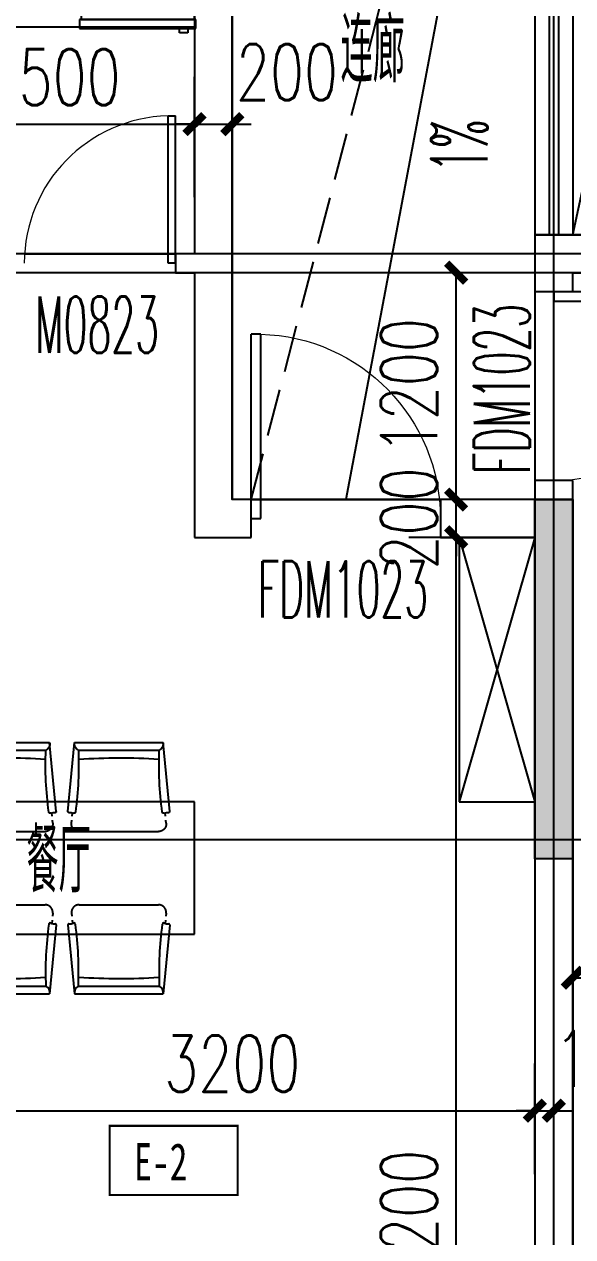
# Model space of a CAD drawing. Extents: x -129588 to 17450, y 1144 to 109436.
# Drawn here: x -40114 to -37214, y 19398 to 25813 of the extents above; entities that cross this region are included whole.
import ezdxf

# ---------------------------------------------------------------- set-up
doc = ezdxf.new("R2010")
doc.units = 0
doc.header["$LTSCALE"] = 1000
doc.header["$MEASUREMENT"] = 0
doc.linetypes.add('DASH', pattern=[0.35, 0.25, -0.1])
for name, color, linetype, plot in [('A-area(算全面积)', 21, 'Continuous', False), ('A-area(算半面积)', 23, 'Continuous', False), ('A-FUR', 8, 'Continuous', False)]:
    doc.layers.add(name, color=color, linetype=linetype, plot=plot)
for name, color, linetype in [('A-Lvtry', 5, 'Continuous'), ('A-洞口', 105, 'Continuous'), ('A-疏散距离', 105, 'DASH'), ('A-第三道尺寸线', 105, 'Continuous'), ('AE-FLOR', 151, 'Continuous'), ('DIM_SYMB', 3, 'Continuous'), ('DOTE', 16, 'Continuous'), ('PUB_HATCH', 8, 'Continuous'), ('PUB_TEXT', 7, 'Continuous'), ('WALL', 2, 'Continuous'), ('WINDOW', 4, 'Continuous'), ('WINDOW_TEXT', 7, 'Continuous'), ('ys', 154, 'Continuous'), ('剪力墙', 6, 'Continuous'), ('户型标示', 7, 'Continuous'), ('栏杆', 142, 'Continuous')]:
    doc.layers.add(name, color=color, linetype=linetype)
doc.styles.add('_TCH_DIM', font='SIMPLEX.shx', dxfattribs={"width": 0.7, "bigfont": 'GBCBIG.shx'})
doc.styles.add('_TCH_DIM_T3', font='SIMPLEX.shx', dxfattribs={"width": 0.705882, "bigfont": 'GBCBIG.shx'})
doc.styles.add('_TCH_WINDOW', font='SIMPLEX.shx', dxfattribs={"width": 0.7, "height": 3.5, "bigfont": 'GBCBIG.shx'})
doc.styles.get("Standard").update_dxf_attribs({"font": 'gbenor.shx', "width": 0.7, "bigfont": 'gbcbig.shx'})
doc.styles.add('黑体', font='simhei.ttf', dxfattribs={"width": 0.7})
doc.dimstyles.new('_TCH_ARCH&&100', dxfattribs={"dimtxt": 297.5, "dimasz": 100, "dimexe": 250, "dimexo": 300, "dimgap": 100, "dimtad": 1, "dimdec": 0, "dimzin": 0, "dimdsep": 46, "dimtxsty": '_TCH_DIM_T3', "dimblk": 'ARCHTICK', "dimcen": 0.09, "dimclrt": 7, "dimazin": 2, "dimtfac": 1, "dimtdec": 0, "dimtix": 1, "dimtmove": 2, "dimatfit": 3, "dimfxl": 0, "dimtolj": 1, "dimtzin": 0, "dimarcsym": 0})

# ---------------------------------------------------------------- blocks, each defined once
blk = doc.blocks.new('jgjlq030328')
at = {"layer": 'PUB_HATCH'}
blk.add_hatch(color=256, dxfattribs=at).paths.add_polyline_path([(-283535, 13711.9), (-283735, 13711.9), (-283735, 15611.9), (-283535, 15611.9), (-283535, 13911.9)])
at = {"layer": '剪力墙'}
blk.add_lwpolyline([(-283535, 13711.9), (-283735, 13711.9), (-283735, 15611.9), (-283535, 15611.9), (-283535, 13911.9)], close=True, dxfattribs=at)
blk.add_lwpolyline([(-283535, 13911.9), (-283535, 13911.9)], dxfattribs=at)
blk = doc.blocks.new('zhouxianssceng0329')
at = {"layer": 'DOTE'}
for p, q in [((-37313.7, 132089.9), (-37313.7, 156469.4)), ((-3313.7, 143398.2), (-44988.6, 143398.2)), ((5501.3, 143298.2), (-44988.6, 143298.2)), ((5501.3, 140298.2), (-44988.6, 140298.2))]:
    blk.add_line(p, q, dxfattribs=at)
blk = doc.blocks.new('chair4')
at = {"ltscale": 20}
for p, q in [((-364.8, 269), (0, 234.3)), ((-388.8, 247), (-371.7, 245.5)), ((-40, 213.8), (-40, -213.8)), ((0, 234.3), (0, -234.3)), ((-388.8, -247), (-371.7, -245.5)), ((-364.8, -269), (0, -234.3))]:
    blk.add_line(p, q, dxfattribs=at)
at = {"linetype": 'DASH', "ltscale": 200}
for p, q in [((-470, 210.5), (-470, -210.5)), ((-426.4, 250.4), (-410.4, 248.9)), ((-426.4, -250.4), (-410.4, -248.9))]:
    blk.add_line(p, q, dxfattribs=at)
at = {"ltscale": 20, "extrusion": (0, 0, -1)}
for centre, major_axis, ratio, start_param, end_param in [((-440.3, 264.1), (50.3, 50.3), 1, 0.774487, 1.131895), ((-365.2, 265), (2.83, 2.83), 1, 3.91608, 5.586837), ((-365.9, 237.3), (5.66, -5.66), 1, 0.914477, 2.702691), ((-124.5, 1886.5), (-1792.2, 85), 0.932857, 4.621064, 4.803714), ((-2032.8, -2.5), (-3, 2384.1), 0.819086, 1.481782, 1.659811), ((-6.5, 197.7), (26.3, 26.3), 1, 4.375488, 5.671939), ((-365.9, -237.3), (5.66, 5.66), 1, 3.580494, 5.368708), ((-440.3, -264.1), (50.3, -50.3), 1, -1.131895, -0.774487), ((-124.5, -1886.5), (1792.2, 85), 0.932857, 4.621064, 4.803714), ((-6.5, -197.7), (26.3, 26.3), 1, 2.182042, 3.478494), ((-365.2, -265), (2.83, -2.83), 1, 0.696349, 2.367105)]:
    blk.add_ellipse(centre, major_axis=major_axis, ratio=ratio, start_param=start_param, end_param=end_param, dxfattribs=at)
at = {"linetype": 'DASH', "ltscale": 200, "extrusion": (0, 0, -1)}
for centre, start_param, end_param in [((-430, 210.5), 3.926991, 5.586837), ((-430, -210.5), 2.267145, 3.926991)]:
    blk.add_ellipse(centre, major_axis=(28.3, 28.3), ratio=1, start_param=start_param, end_param=end_param, dxfattribs=at)
blk = doc.blocks.new('canzhuo01')
for p, q in [((38356.8, 175032.9), (36956.8, 175032.9)), ((38356.8, 174332.9), (38356.8, 175032.9)), ((36956.8, 174332.9), (38356.8, 174332.9))]:
    blk.add_line(p, q)
at = {"extrusion": (0, 0, -1), "xscale": -1, "zscale": -1, "rotation": 270}
for p in [(-37356.8, 175346.8), (-37956.8, 175346.8)]:
    blk.add_blockref('chair4', p, dxfattribs=at)
at = {"xscale": -1, "rotation": 90}
for p in [(37356.8, 174018.9), (37956.8, 174018.9)]:
    blk.add_blockref('chair4', p, dxfattribs=at)
blk = doc.blocks.new('BX1')
at = {"layer": 'A-Lvtry'}
for p, q in [((-560, 8), (-607.7, 8)), ((-607.7, 8), (-607.7, -608)), ((-560, -608), (-560, 8)), ((0, 0), (-560, 0)), ((0, -600), (0, 0)), ((-560, 0), (-560, -600)), ((-24, -24), (-536, -24)), ((-536, -24), (-536, -576)), ((-24, -576), (-24, -24)), ((-631.1, -564.3), (-631.1, -520)), ((-631.1, -520), (-607.7, -520)), ((-607.7, -564.3), (-631.1, -564.3)), ((-607.7, -520), (-607.7, -564.3)), ((-536, -576), (-24, -576)), ((-607.7, -608), (-560, -608)), ((-560, -600), (0, -600))]:
    blk.add_line(p, q, dxfattribs=at)
blk = doc.blocks.new('$DorLib2D$00000001')
for p, q in [((0.45, 0.975), (0.5, 0.975)), ((0.45, 0), (0.45, 0.975)), ((0.5, 0), (0.5, 0.975)), ((0.5, 0), (0.45, 0))]:
    blk.add_line(p, q)
at = {"lineweight": 13}
blk.add_arc((0.475, 0), 0.975, 91.46928, 180, dxfattribs=at)
blk = doc.blocks.new('_ArchTick')
at = {"color": 0, "linetype": 'ByBlock', "const_width": 0.4}
blk.add_lwpolyline([(-0.5, -0.5), (0.5, 0.5)], dxfattribs=at)
blk = doc.blocks.new('*D1004')
at = {"layer": 'A-第三道尺寸线', "color": 0, "lineweight": -2, "transparency": 16777216}
for p, q in [((-4670.7, 164566.5), (-4670.7, 165151.6)), ((-1470.7, 164566.5), (-1470.7, 165151.6)), ((-4670.7, 164901.6), (-1470.7, 164901.6))]:
    blk.add_line(p, q, dxfattribs=at)
at = {"layer": 'Defpoints', "color": 0, "transparency": 16777216}
for p in [(-1470.7, 164901.6), (-4670.7, 164266.5), (-1470.7, 164266.5)]:
    blk.add_point(p, dxfattribs=at)
at = {"layer": 'A-第三道尺寸线', "color": 0, "lineweight": -2, "transparency": 16777216, "xscale": 100, "yscale": 100, "zscale": 100, "rotation": 180}
blk.add_blockref('_ArchTick', (-4670.7, 164901.6), dxfattribs=at)
at = {"layer": 'A-第三道尺寸线', "color": 0, "lineweight": -2, "transparency": 16777216, "xscale": 100, "yscale": 100, "zscale": 100}
blk.add_blockref('_ArchTick', (-1470.7, 164901.6), dxfattribs=at)
at = {"layer": 'A-第三道尺寸线', "color": 7, "transparency": 16777216, "insert": (-3070.7, 165150.4), "char_height": 297.5, "attachment_point": 5, "style": '_TCH_DIM_T3'}
blk.add_mtext('\\A1;3200', dxfattribs=at)
blk = doc.blocks.new('*D1005')
at = {"layer": 'A-第三道尺寸线', "color": 0, "lineweight": -2, "transparency": 16777216}
for p, q in [((-1470.7, 164566.5), (-1470.7, 165151.6)), ((-1370.7, 164566.5), (-1370.7, 165151.6)), ((-1470.7, 164901.6), (-1570.7, 164901.6)), ((-1470.7, 164901.6), (-1370.7, 164901.6)), ((-1370.7, 164901.6), (-1270.7, 164901.6))]:
    blk.add_line(p, q, dxfattribs=at)
at = {"layer": 'Defpoints', "color": 0, "transparency": 16777216}
for p in [(-1370.7, 164901.6), (-1470.7, 164266.5), (-1370.7, 164266.5)]:
    blk.add_point(p, dxfattribs=at)
at = {"layer": 'A-第三道尺寸线', "color": 0, "lineweight": -2, "transparency": 16777216, "xscale": 100, "yscale": 100, "zscale": 100}
blk.add_blockref('_ArchTick', (-1470.7, 164901.6), dxfattribs=at)
at = {"layer": 'A-第三道尺寸线', "color": 0, "lineweight": -2, "transparency": 16777216, "xscale": 100, "yscale": 100, "zscale": 100, "rotation": 180}
blk.add_blockref('_ArchTick', (-1370.7, 164901.6), dxfattribs=at)
at = {"layer": 'A-第三道尺寸线', "color": 7, "transparency": 16777216, "insert": (-1095.7, 165176.6), "char_height": 297.5, "attachment_point": 5, "style": '_TCH_DIM_T3'}
blk.add_mtext('\\A1;100', dxfattribs=at)
blk = doc.blocks.new('*D1019')
at = {"layer": 'A-第三道尺寸线', "color": 0, "lineweight": -2, "transparency": 16777216}
for p, q in [((-1612.2, 169334.8), (-2137.5, 169334.8)), ((-1887.5, 168134.8), (-1887.5, 169334.8)), ((-1612.2, 168134.8), (-2137.5, 168134.8))]:
    blk.add_line(p, q, dxfattribs=at)
at = {"layer": 'Defpoints', "color": 0, "transparency": 16777216}
for p in [(-1887.5, 169334.8), (-1312.2, 169334.8), (-1312.2, 168134.8)]:
    blk.add_point(p, dxfattribs=at)
at = {"layer": 'A-第三道尺寸线', "color": 0, "lineweight": -2, "transparency": 16777216, "xscale": 100, "yscale": 100, "zscale": 100}
for p, rotation in [((-1887.5, 169334.8), 90), ((-1887.5, 168134.8), 270)]:
    blk.add_blockref('_ArchTick', p, dxfattribs=dict(at, rotation=rotation))
at = {"layer": 'A-第三道尺寸线', "color": 7, "transparency": 16777216, "insert": (-2136.2, 168734.8), "char_height": 297.5, "attachment_point": 5, "rotation": 90, "style": '_TCH_DIM_T3'}
blk.add_mtext('\\A1;1200', dxfattribs=at)
blk = doc.blocks.new('*D1020')
at = {"layer": 'A-第三道尺寸线', "color": 0, "lineweight": -2, "transparency": 16777216}
for p, q in [((-1887.5, 168134.8), (-1887.5, 168234.8)), ((-1612.2, 168134.8), (-2137.5, 168134.8)), ((-1887.5, 167934.8), (-1887.5, 168134.8)), ((-1612.2, 167934.8), (-2137.5, 167934.8)), ((-1887.5, 167934.8), (-1887.5, 167834.8))]:
    blk.add_line(p, q, dxfattribs=at)
at = {"layer": 'Defpoints', "color": 0, "transparency": 16777216}
for p in [(-1887.5, 168134.8), (-1312.2, 168134.8), (-1312.2, 167934.8)]:
    blk.add_point(p, dxfattribs=at)
at = {"layer": 'A-第三道尺寸线', "color": 0, "lineweight": -2, "transparency": 16777216, "xscale": 100, "yscale": 100, "zscale": 100}
for p, rotation in [((-1887.5, 168134.8), 270), ((-1887.5, 167934.8), 90)]:
    blk.add_blockref('_ArchTick', p, dxfattribs=dict(at, rotation=rotation))
at = {"layer": 'A-第三道尺寸线', "color": 7, "transparency": 16777216, "insert": (-2136.2, 168034.8), "char_height": 297.5, "attachment_point": 5, "rotation": 90, "style": '_TCH_DIM_T3'}
blk.add_mtext('\\A1;200', dxfattribs=at)
blk = doc.blocks.new('*D1021')
at = {"layer": 'A-第三道尺寸线', "color": 0, "lineweight": -2, "transparency": 16777216}
for p, q in [((-1612.2, 167934.8), (-2137.5, 167934.8)), ((-1887.5, 160734.8), (-1887.5, 167934.8)), ((-1612.2, 160734.8), (-2137.5, 160734.8))]:
    blk.add_line(p, q, dxfattribs=at)
at = {"layer": 'Defpoints', "color": 0, "transparency": 16777216}
for p in [(-1887.5, 167934.8), (-1312.2, 167934.8), (-1312.2, 160734.8)]:
    blk.add_point(p, dxfattribs=at)
at = {"layer": 'A-第三道尺寸线', "color": 0, "lineweight": -2, "transparency": 16777216, "xscale": 100, "yscale": 100, "zscale": 100}
for p, rotation in [((-1887.5, 167934.8), 90), ((-1887.5, 160734.8), 270)]:
    blk.add_blockref('_ArchTick', p, dxfattribs=dict(at, rotation=rotation))
at = {"layer": 'A-第三道尺寸线', "color": 7, "transparency": 16777216, "insert": (-2136.2, 164334.8), "char_height": 297.5, "attachment_point": 5, "rotation": 90, "style": '_TCH_DIM_T3'}
blk.add_mtext('\\A1;7200', dxfattribs=at)
blk = doc.blocks.new('*D1025')
at = {"layer": 'A-第三道尺寸线', "color": 0, "lineweight": -2, "transparency": 16777216}
for p, q in [((-4770.7, 169734.8), (-4770.7, 170370.7)), ((-3270.7, 169734.8), (-3270.7, 170370.7)), ((-4770.7, 170120.7), (-3270.7, 170120.7))]:
    blk.add_line(p, q, dxfattribs=at)
at = {"layer": 'Defpoints', "color": 0, "transparency": 16777216}
for p in [(-3270.7, 170120.7), (-4770.7, 169434.8), (-3270.7, 169434.8)]:
    blk.add_point(p, dxfattribs=at)
at = {"layer": 'A-第三道尺寸线', "color": 0, "lineweight": -2, "transparency": 16777216, "xscale": 100, "yscale": 100, "zscale": 100, "rotation": 180}
blk.add_blockref('_ArchTick', (-4770.7, 170120.7), dxfattribs=at)
at = {"layer": 'A-第三道尺寸线', "color": 0, "lineweight": -2, "transparency": 16777216, "xscale": 100, "yscale": 100, "zscale": 100}
blk.add_blockref('_ArchTick', (-3270.7, 170120.7), dxfattribs=at)
at = {"layer": 'A-第三道尺寸线', "color": 7, "transparency": 16777216, "insert": (-4020.7, 170369.5), "char_height": 297.5, "attachment_point": 5, "style": '_TCH_DIM_T3'}
blk.add_mtext('\\A1;1500', dxfattribs=at)
blk = doc.blocks.new('*D1026')
at = {"layer": 'A-第三道尺寸线', "color": 0, "lineweight": -2, "transparency": 16777216}
for p, q in [((-3270.7, 169734.8), (-3270.7, 170370.7)), ((-3070.7, 169734.8), (-3070.7, 170370.7)), ((-3270.7, 170120.7), (-3370.7, 170120.7)), ((-3270.7, 170120.7), (-3070.7, 170120.7)), ((-3070.7, 170120.7), (-2970.7, 170120.7))]:
    blk.add_line(p, q, dxfattribs=at)
at = {"layer": 'Defpoints', "color": 0, "transparency": 16777216}
for p in [(-3070.7, 170120.7), (-3270.7, 169434.8), (-3070.7, 169434.8)]:
    blk.add_point(p, dxfattribs=at)
at = {"layer": 'A-第三道尺寸线', "color": 0, "lineweight": -2, "transparency": 16777216, "xscale": 100, "yscale": 100, "zscale": 100}
blk.add_blockref('_ArchTick', (-3270.7, 170120.7), dxfattribs=at)
at = {"layer": 'A-第三道尺寸线', "color": 0, "lineweight": -2, "transparency": 16777216, "xscale": 100, "yscale": 100, "zscale": 100, "rotation": 180}
blk.add_blockref('_ArchTick', (-3070.7, 170120.7), dxfattribs=at)
at = {"layer": 'A-第三道尺寸线', "color": 7, "transparency": 16777216, "insert": (-2781.7, 170395.7), "char_height": 297.5, "attachment_point": 5, "style": '_TCH_DIM_T3'}
blk.add_mtext('\\A1;200', dxfattribs=at)
blk = doc.blocks.new('*D1038')
at = {"layer": 'A-第三道尺寸线', "color": 0, "lineweight": -2, "transparency": 16777216}
for p, q in [((5207.6, 165876.3), (5207.6, 165355.1)), ((6407.6, 165876.3), (6407.6, 165355.1)), ((5207.6, 165605.1), (6407.6, 165605.1))]:
    blk.add_line(p, q, dxfattribs=at)
at = {"layer": 'Defpoints', "color": 0, "transparency": 16777216}
for p in [(5207.6, 166176.3), (6407.6, 166176.3), (6407.6, 165605.1)]:
    blk.add_point(p, dxfattribs=at)
at = {"layer": 'A-第三道尺寸线', "color": 0, "lineweight": -2, "transparency": 16777216, "xscale": 100, "yscale": 100, "zscale": 100, "rotation": 180}
blk.add_blockref('_ArchTick', (5207.6, 165605.1), dxfattribs=at)
at = {"layer": 'A-第三道尺寸线', "color": 0, "lineweight": -2, "transparency": 16777216, "xscale": 100, "yscale": 100, "zscale": 100}
blk.add_blockref('_ArchTick', (6407.6, 165605.1), dxfattribs=at)
at = {"layer": 'A-第三道尺寸线', "color": 7, "transparency": 16777216, "insert": (5807.6, 165853.8), "char_height": 297.5, "attachment_point": 5, "style": '_TCH_DIM_T3'}
blk.add_mtext('\\A1;1200', dxfattribs=at)
blk = doc.blocks.new('hhhhxintongqutong0329')
at = {"layer": 'A-area(算全面积)'}
blk.add_lwpolyline([(-37213.7, 20182.6), (-37213.7, 20182.6), (-37213.7, 20182.6), (-37213.7, 16782.6), (-34663.7, 16782.6), (-34663.7, 16782.6), (-33413.7, 16782.6), (-33413.7, 16782.6), (-31813.7, 16782.6), (-31813.7, 16982.6), (-31213.7, 16982.6), (-31213.7, 13682.6), (-29813.7, 13682.6), (-29813.7, 16982.6), (-29213.7, 16982.6), (-29213.7, 16782.6), (-27713.6, 16782.6), (-27713.6, 16782.6), (-26463.7, 16782.6), (-26463.7, 16782.6), (-25563.6, 16782.6), (-25563.7, 18382.6), (-22113.7, 18382.6), (-22113.7, 20182.6)], close=True, dxfattribs=at)
at = {"layer": 'AE-FLOR'}
for points in [[(-37413.7, 20282.6), (-37413.7, 16782.6)], [(-37213.7, 20282.6), (-37213.7, 16782.6)]]:
    blk.add_lwpolyline(points, dxfattribs=at)
at = {"layer": '栏杆'}
for points in [[(-37338.7, 20282.6), (-37338.7, 16782.6)], [(-37288.7, 20282.6), (-37288.7, 16782.6)]]:
    blk.add_lwpolyline(points, dxfattribs=at)
at = {"layer": 'PUB_TEXT', "width": 0.7}
blk.add_text('连廊', height=337.59, dxfattribs=at).set_placement((-38441.2, 17590))
blk = doc.blocks.new('a2huxing0322')
at = {"layer": 'A-FUR'}
for points in [[(-1870.7, 167934.8), (-1470.7, 166534.8)], [(-1470.7, 167934.8), (-1870.7, 166534.8)]]:
    blk.add_lwpolyline(points, dxfattribs=at)
blk.add_lwpolyline([(-1870.7, 166534.8), (-1470.7, 166534.8), (-1470.7, 167934.8), (-1870.7, 167934.8)], close=True, dxfattribs=at)
at = {"layer": 'A-Lvtry'}
blk.add_lwpolyline([(-6070.7, 169434.8), (-6070.7, 170634.8), (-3270.7, 170634.8)], dxfattribs=at)
at = {"layer": 'WALL'}
for p, q in [((-3070.7, 171434.8), (-3070.7, 169334.8)), ((-3270.7, 171234.8), (-3270.7, 169434.8)), ((-3270.7, 169434.8), (-3370.7, 169434.8)), ((-3370.7, 169434.8), (-3370.7, 169334.8)), ((-3370.7, 169334.8), (-3270.7, 169334.8)), ((-3270.7, 169334.8), (-3270.7, 167934.8)), ((-3070.7, 169334.8), (-3070.7, 168134.8)), ((-2970.7, 168134.8), (-3070.7, 168134.8)), ((-2970.7, 167934.8), (-2970.7, 168134.8)), ((-1270.7, 168134.8), (-1970.7, 168134.8)), ((-1970.7, 168134.8), (-1970.7, 167934.8)), ((-1270.7, 168134.8), (-1270.7, 160634.8)), ((-3270.7, 167934.8), (-2970.7, 167934.8)), ((-1970.7, 167934.8), (-1470.7, 167934.8)), ((-1470.7, 167934.8), (-1470.7, 160734.8))]:
    blk.add_line(p, q, dxfattribs=at)
at = {"layer": 'WINDOW'}
for p, q in [((-4170.7, 169434.8), (-3370.7, 169434.8)), ((-2970.7, 168134.8), (-1970.7, 168134.8))]:
    blk.add_line(p, q, dxfattribs=at)
at = {"layer": '户型标示', "color": 2, "const_width": 11.2}
blk.add_lwpolyline([(-3041.8, 164821.9), (-3719.5, 164821.9), (-3719.5, 164455.5), (-3041.8, 164455.5)], close=True, dxfattribs=at)
at = {"layer": 'A-FUR'}
blk.add_blockref('canzhuo01', (-41627.5, -8498.1), dxfattribs=at)
at = {"layer": 'A-Lvtry', "extrusion": (-1.08889e-08, 3.92285e-11, -1), "xscale": -1.000000000000011, "zscale": -1.000000000000011, "rotation": 270}
blk.add_blockref('BX1', (3870.7, 171234.8), dxfattribs=at)
at = {"layer": 'WINDOW'}
ref = blk.add_blockref('$DorLib2D$00000001', (-3770.7, 169384.8), dxfattribs=dict(at, xscale=800, yscale=800, zscale=800))
ref.add_attrib('A', 'M0823', (-4113.7, 168911), dxfattribs={"layer": 'WINDOW_TEXT', "height": 297.5, "style": '_TCH_WINDOW', "width": 0.494118})
ref = blk.add_blockref('$DorLib2D$00000001', (-2470.7, 168034.8), dxfattribs=dict(at, xscale=-1000, yscale=1000, zscale=-1000))
ref.add_attrib('A', 'FDM1023', (-2936.2, 167511), dxfattribs={"layer": 'WINDOW_TEXT', "height": 297.5, "style": '_TCH_WINDOW', "width": 0.494118})
at = {"layer": 'PUB_TEXT', "width": 0.7}
blk.add_text('餐厅', height=337.59, dxfattribs=at).set_placement((-4159.2, 166055.2))
at = {"layer": '户型标示', "color": 2, "style": '黑体', "width": 0.7}
blk.add_text('E-2', height=197.15, dxfattribs=at).set_placement((-3589.8, 164532.8))
at = {"layer": 'A-第三道尺寸线'}
for p1, p2, distance, picture, middle in [((-4770.7, 169434.8), (-3270.7, 169434.8), 685.9, '*D1025', (-4020.7, 170369.5)), ((-1312.2, 168134.8), (-1312.2, 169334.8), 575.2, '*D1019', (-2136.2, 168734.8)), ((-1312.2, 167934.8), (-1312.2, 168134.8), 575.2, '*D1020', (-2136.2, 168034.8)), ((-1312.2, 160734.8), (-1312.2, 167934.8), 575.2, '*D1021', (-2136.2, 164334.8)), ((-4670.7, 164266.5), (-1470.7, 164266.5), 635.1, '*D1004', (-3070.7, 165150.4))]:
    dim = blk.add_aligned_dim(p1=p1, p2=p2, distance=distance, dimstyle='_TCH_ARCH&&100', dxfattribs=at)
    dim.commit()
    dim.dimension.update_dxf_attribs({"geometry": picture, "text_midpoint": middle})
for base, p1, p2, picture, middle in [((-3070.7, 170120.7), (-3270.7, 169434.8), (-3070.7, 169434.8), '*D1026', (-2781.7, 170395.7)), ((-1370.7, 164901.6), (-1470.7, 164266.5), (-1370.7, 164266.5), '*D1005', (-1095.7, 165176.6))]:
    dim = blk.add_linear_dim(base=base, p1=p1, p2=p2, angle=0, dimstyle='_TCH_ARCH&&100', dxfattribs=at)
    dim.commit()
    dim.dimension.update_dxf_attribs({"geometry": picture, "text_midpoint": middle, "dimtype": 161})
blk = doc.blocks.new('a3huxing0323')
at = {"layer": 'WALL'}
for p, q in [((5007.6, 169534.8), (5007.6, 169234.8)), ((5007.6, 169534.8), (6707.6, 169534.8)), ((5207.6, 169234.8), (5207.6, 169334.8)), ((5207.6, 169334.8), (6607.6, 169334.8)), ((5007.6, 169234.8), (5207.6, 169234.8)), ((5207.6, 168234.8), (5007.6, 168234.8)), ((5007.6, 168234.8), (5007.6, 160634.8)), ((5207.6, 160734.8), (5207.6, 168234.8))]:
    blk.add_line(p, q, dxfattribs=at)
at = {"layer": 'WINDOW'}
blk.add_line((5007.6, 169234.8), (5007.6, 168234.8), dxfattribs=at)
ref = blk.add_blockref('$DorLib2D$00000001', (5107.6, 168734.8), dxfattribs=dict(at, xscale=-1000, yscale=1000, zscale=-1000, rotation=270))
ref.add_attrib('A', 'FDM1023', (4981.4, 168269.3), dxfattribs={"layer": 'WINDOW_TEXT', "height": 297.5, "rotation": 90, "style": '_TCH_WINDOW', "width": 0.494118})
at = {"layer": 'A-第三道尺寸线'}
dim = blk.add_aligned_dim(p1=(5207.6, 166176.3), p2=(6407.6, 166176.3), distance=-571.2, dimstyle='_TCH_ARCH&&100', dxfattribs=at)
dim.commit()
dim.dimension.update_dxf_attribs({"geometry": '*D1038', "text_midpoint": (5807.6, 165853.8)})

msp = doc.modelspace()

# ---------------------------------------------------------------- block references
msp.add_blockref('zhouxianssceng0329', (0, -118800))
at = {"layer": '剪力墙'}
msp.add_blockref('jgjlq030328', (246321.3, 7686.3, 0), dxfattribs=at)

# ---------------------------------------------------------------- next in the draw order: block references
msp.add_blockref('a2huxing0322', (-35943, -144836.6))

# ---------------------------------------------------------------- next in the draw order: block references
msp.add_blockref('a3huxing0323', (-42421.3, -144836.6))

# ---------------------------------------------------------------- next in the draw order: linework, layer by layer
at = {"layer": 'A-area(算全面积)'}
msp.add_lwpolyline([(-29813.7, 21598.2), (-31213.7, 21598.2), (-31213.7, 24898.2), (-31813.7, 24898.2), (-31813.7, 24698.2), (-37413.7, 24698.2), (-37413.7, 23298.2), (-39013.7, 23298.2), (-39013.7, 29848.2), (-39013.7, 29898.2), (-33813.7, 29898.2), (-33813.7, 30798.2), (-37213.7, 30798.2), (-37213.7, 36698.2)], dxfattribs=at)
at = {"layer": 'A-area(算半面积)'}
msp.add_lwpolyline([(-22513.7, 28398.2), (-32413.7, 28398.2), (-32413.7, 28198.2), (-33013.7, 28198.2), (-33013.7, 28398.2), (-36813.7, 28398.2), (-36813.7, 28198.2), (-37213.7, 28198.2), (-37213.7, 24698.2), (-37413.7, 24698.2), (-37413.7, 23298.2), (-39013.7, 23298.2), (-39013.7, 29898.2), (-33813.7, 29898.2), (-33813.7, 29898.2), (-33813.7, 30098.2), (-33013.7, 30098.2), (-33013.7, 30298.2), (-32413.7, 30298.2), (-32413.7, 30098.2), (-22513.7, 30098.2)], dxfattribs=at)
at = {"layer": 'A-洞口'}
msp.add_lwpolyline([(-37213.7, 24698.2), (-36594.5, 27575.7), (-22163.7, 28098.2)], dxfattribs=at)
at = {"layer": 'A-疏散距离'}
msp.add_lwpolyline([(-38913.7, 23298.2), (-37505.1, 28689.5), (-19113.7, 29898.2)], dxfattribs=at)
at = {"layer": 'DIM_SYMB'}
msp.add_lwpolyline([(-37559.9, 24862, 0, 0, 0), (-37559.9, 25356.9, 80, 0, 0), (-37559.9, 25656.9, 0, 0, 0)], format="xyseb", dxfattribs=at)
at = {"layer": 'ys'}
msp.add_lwpolyline([(-37413.7, 28598.2), (-38413.7, 23298.2)], dxfattribs=at)

# ---------------------------------------------------------------- next in the draw order: block references
msp.add_blockref('hhhhxintongqutong0329', (0, 7915.6))

# ---------------------------------------------------------------- next in the draw order: texts
at = {"layer": 'PUB_TEXT', "style": '_TCH_DIM', "width": 0.494118}
msp.add_text('1%', height=297.5, rotation=90, dxfattribs=at).set_placement((-37664.9, 25031.6))

doc.saveas('drawing.dxf')
